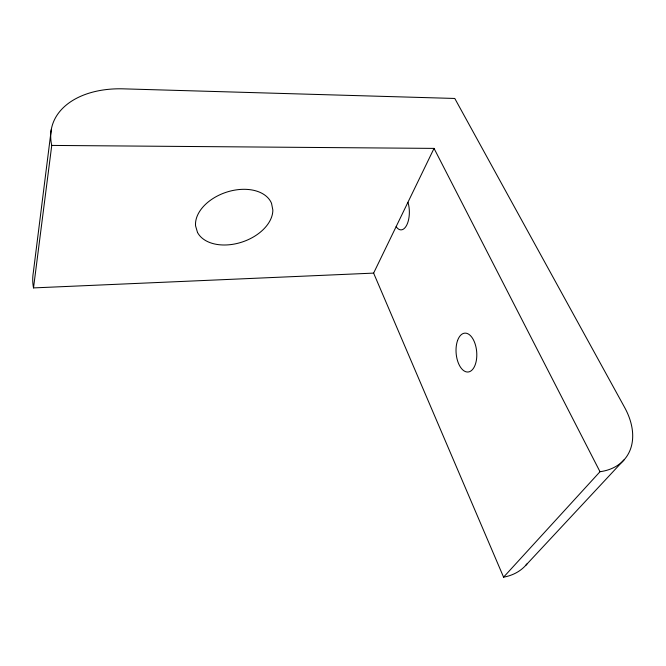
<?xml version="1.0" encoding="UTF-8"?>
<svg xmlns="http://www.w3.org/2000/svg" width="666" height="666" viewBox="0 0 666 666"><rect width="100%" height="100%" fill="white"/><g stroke="black" fill="none" stroke-linecap="round" stroke-linejoin="round"><path stroke-width="1" d="M51.257 129.662L33.3 272.602A77.381 56.777 12 0 0 33.516 287.912L373.618 273.11L434.041 148.393L51.748 145.421L33.516 287.912M373.618 273.11L503.579 577.156L599.999 471.719A70.105 47.436 36.7 0 0 624.666 407.517L454.786 98.46L123.235 88.844A88.894 57.617 14.3 0 0 51.748 145.421M525.715 565.392L624.009 459.915M396.17 226.557L396.586 227.264A17.816 8.442 89.7 0 0 406.851 224.858A17.816 8.442 89.7 0 0 408.233 203.272L407.9 202.347M434.041 148.393L599.999 471.719M527.031 563.852A60.506 45.937 40.1 0 1 503.579 577.156M197.502 232.442L195.571 225.882A39.852 26.124 -18.7 0 1 227.98 191.716A39.852 26.124 -18.7 0 1 271.537 203.346L272.844 210.048A39.852 26.124 -18.7 0 1 240.393 242.582A39.852 26.124 -18.7 0 1 197.502 232.442M457.6 340.426A19.497 10.298 85.1 0 0 466.033 371.803A19.497 10.298 85.1 0 0 475.591 345.488A19.497 10.298 85.1 0 0 457.6 340.426"/></g></svg>
